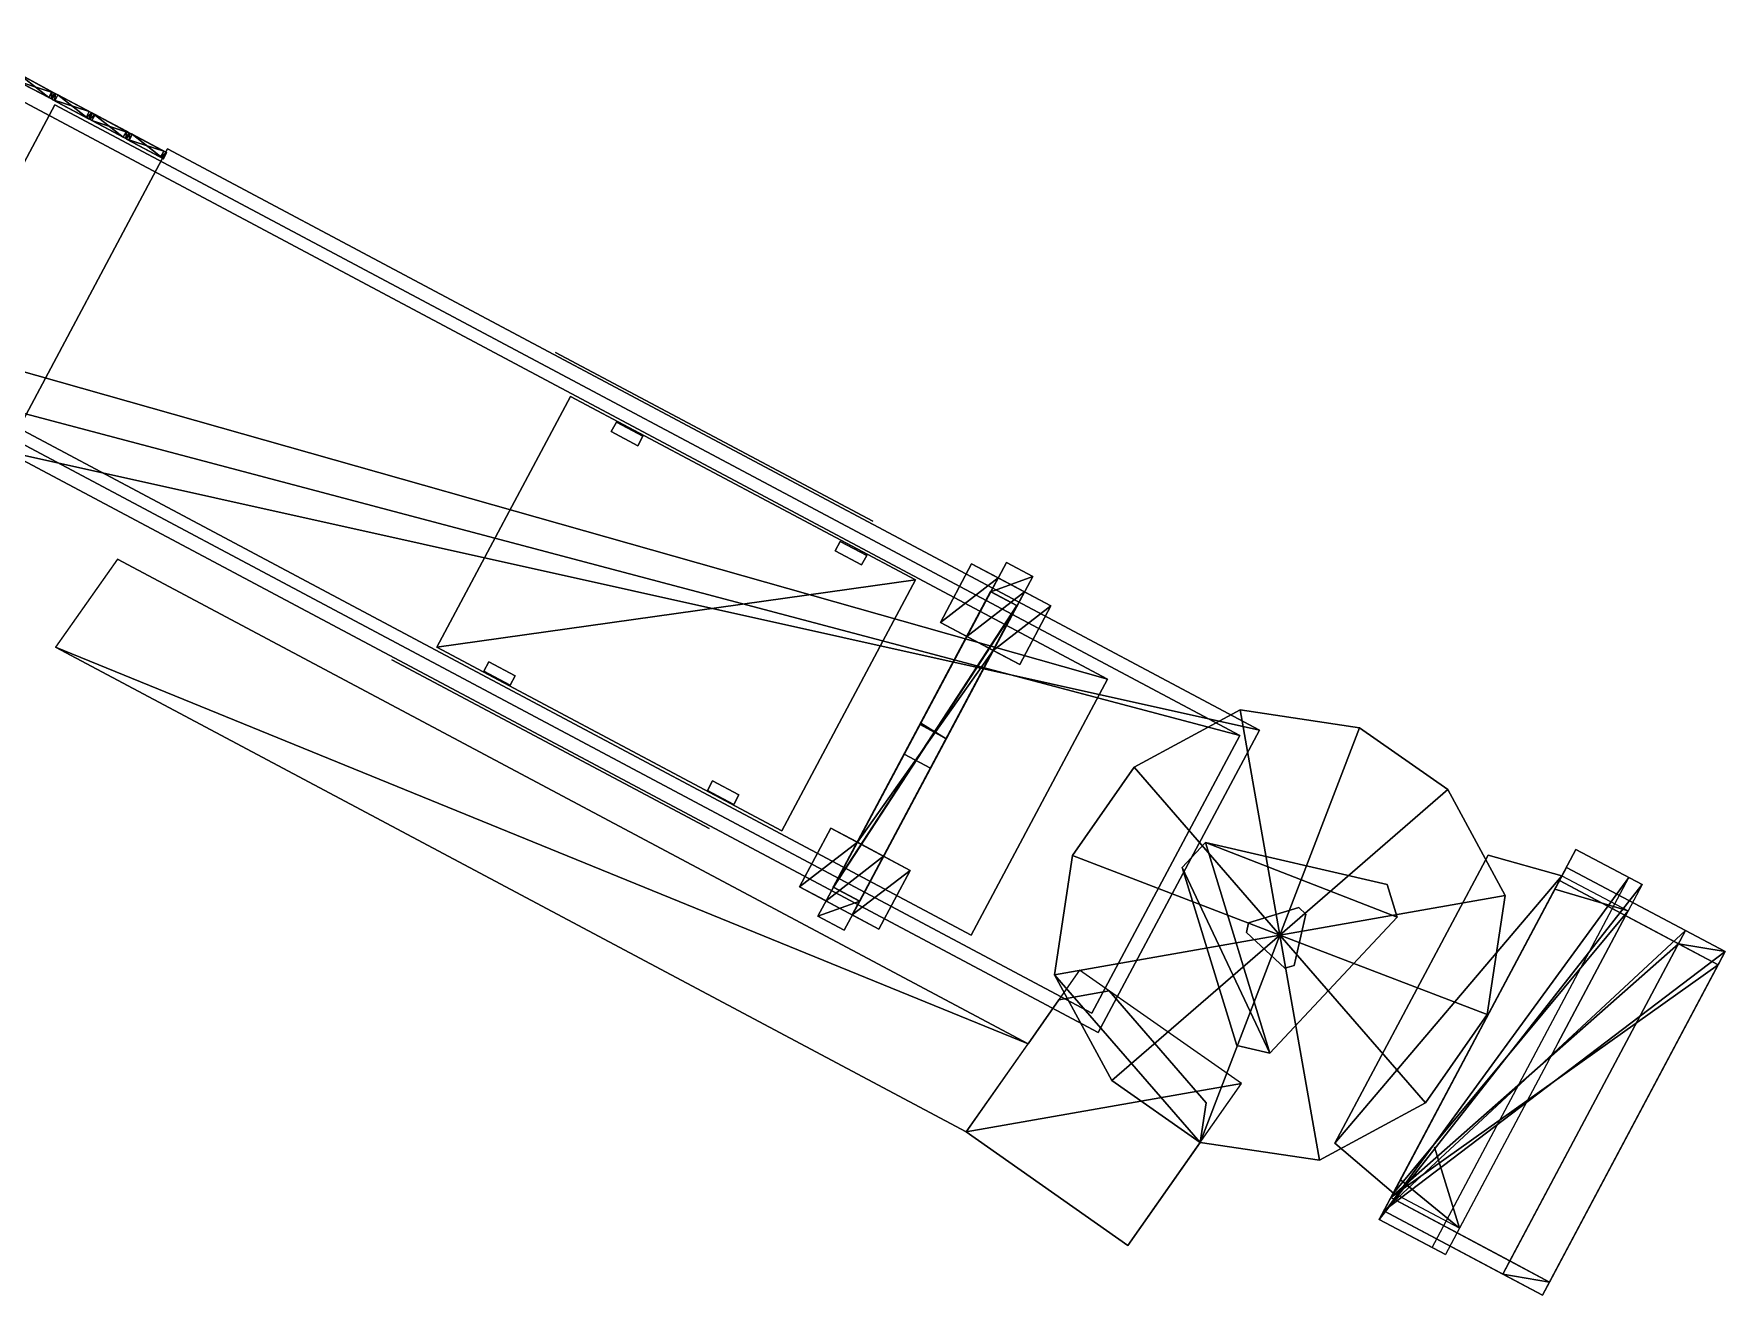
# Model space of a CAD drawing. Header units: millimetres. Extents: x -39 to 73, y -304 to 0.
# Drawn here: x 49.56 to 60.86, y -303.79 to -295.36 of the extents above; entities that cross this region are included whole.
import ezdxf

# ---------------------------------------------------------------- set-up
doc = ezdxf.new("R2010")
doc.units = ezdxf.units.MM
for name, color, linetype in [('MESH03', 7, 'Continuous'), ('MESH04', 7, 'Continuous'), ('MESH121', 7, 'Continuous'), ('MESH122', 7, 'Continuous'), ('MESH123', 7, 'Continuous'), ('MESH124', 7, 'Continuous'), ('MESH125', 7, 'Continuous'), ('MESH126', 7, 'Continuous'), ('MESH157', 7, 'Continuous'), ('MESH158', 7, 'Continuous'), ('MESH185', 7, 'Continuous'), ('MESH186', 7, 'Continuous'), ('MESH267', 7, 'Continuous'), ('MESH268', 7, 'Continuous'), ('MESH269', 7, 'Continuous'), ('MESH270', 7, 'Continuous'), ('MESH271', 7, 'Continuous'), ('MESH272', 7, 'Continuous'), ('MESH303', 7, 'Continuous'), ('MESH415', 7, 'Continuous'), ('MESH416', 7, 'Continuous'), ('MESH417', 7, 'Continuous'), ('MESH418', 7, 'Continuous'), ('MESH419', 7, 'Continuous'), ('MESH420', 7, 'Continuous'), ('MESH421', 7, 'Continuous'), ('MESH422', 7, 'Continuous'), ('MESH423', 7, 'Continuous'), ('MESH455', 7, 'Continuous'), ('MESH456', 7, 'Continuous'), ('MESH533', 7, 'Continuous'), ('MESH534', 7, 'Continuous'), ('MESH535', 7, 'Continuous'), ('MESH536', 7, 'Continuous'), ('MESH537', 7, 'Continuous'), ('MESH538', 7, 'Continuous'), ('TUNNEL2122', 7, 'Continuous'), ('TUNNEL3134', 7, 'Continuous')]:
    doc.layers.add(name, color=color, linetype=linetype)

msp = doc.modelspace()

# ---------------------------------------------------------------- meshes
at = {"layer": 'MESH03'}
mesh = msp.add_polyface(dxfattribs=at)
corners = [(55.165, -298.617, 5.146), (55.165, -298.617, 3.662), (53.046, -297.489, 3.662), (53.046, -297.489, 5.146)]
mesh.append_faces([[corners[k] for k in face] for face in [(0, 1, 2), (0, 2, 3)]])
at = {"layer": 'MESH04'}
mesh = msp.add_polyface(dxfattribs=at)
corners = [(51.952, -299.544, 5.146), (54.071, -300.672, 3.662), (54.071, -300.672, 5.146), (51.952, -299.544, 3.662)]
mesh.append_faces([[corners[k] for k in face] for face in [(0, 1, 2), (0, 3, 1)]])
at = {"layer": 'MESH121'}
mesh = msp.add_polyface(dxfattribs=at)
corners = [(59.721, -301.076, 5.429), (58.689, -303.019, 5.429), (58.689, -303.019, 3.229), (59.084, -303.342, 5.429), (58.689, -303.019, 3.229), (58.689, -303.019, 5.429), (59.084, -303.342, 3.229), (59.721, -301.076, 5.429), (58.689, -303.019, 3.229), (59.721, -301.076, 3.229), (59.721, -301.076, 5.429), (59.721, -301.076, 3.229), (60.21, -301.222, 5.429), (60.21, -301.222, 5.429), (59.721, -301.076, 3.229), (60.21, -301.222, 3.229)]
mesh.append_faces([[corners[k] for k in face] for face in [(0, 1, 2), (3, 4, 5), (3, 6, 4), (7, 8, 9), (10, 11, 12), (13, 14, 15)]])
at = {"layer": 'MESH122'}
mesh = msp.add_polyface(dxfattribs=at)
corners = [(58.918, -302.801, 4.129), (59.084, -303.342, 4.129), (59.084, -303.342, 3.229), (58.918, -302.801, 3.229)]
mesh.append_faces([[corners[k] for k in face] for face in [(0, 1, 2), (0, 2, 3)]])
at = {"layer": 'MESH123'}
mesh = msp.add_polyface(dxfattribs=at)
corners = [(60.21, -301.222, 4.129), (59.741, -302.105, 4.129), (59.741, -302.105, 3.229), (60.21, -301.222, 3.229)]
mesh.append_faces([[corners[k] for k in face] for face in [(0, 1, 2), (0, 2, 3)]])
at = {"layer": 'MESH124'}
mesh = msp.add_polyface(dxfattribs=at)
corners = [(60.21, -301.222, 5.429), (59.084, -303.342, 5.429), (58.642, -303.107, 5.429), (59.768, -300.988, 5.429)]
mesh.append_faces([[corners[k] for k in face] for face in [(0, 1, 2), (0, 2, 3)]])
at = {"layer": 'MESH125'}
mesh = msp.add_polyface(dxfattribs=at)
corners = [(59.862, -300.811, 3.129), (58.548, -303.284, 5.629), (59.862, -300.811, 5.629), (58.548, -303.284, 3.129), (60.304, -301.046, 3.129), (58.548, -303.284, 3.129), (59.862, -300.811, 3.129), (58.99, -303.518, 3.129), (58.548, -303.284, 5.629), (58.548, -303.284, 3.129), (58.99, -303.518, 3.129), (58.99, -303.518, 5.629), (60.304, -301.046, 5.629), (60.304, -301.046, 3.129), (59.862, -300.811, 3.129), (59.862, -300.811, 5.629), (60.215, -300.999, 5.629), (59.862, -300.811, 5.629), (58.548, -303.284, 5.629), (58.902, -303.471, 5.629)]
mesh.append_faces([[corners[k] for k in face] for face in [(0, 1, 2), (0, 3, 1), (4, 5, 6), (4, 7, 5), (8, 9, 10), (8, 10, 11), (12, 13, 14), (12, 14, 15), (16, 17, 18), (16, 18, 19)]])
at = {"layer": 'MESH126'}
mesh = msp.add_polyface(dxfattribs=at)
corners = [(59.768, -300.988, 5.529), (58.252, -302.775, 5.529), (58.642, -303.107, 5.529), (59.275, -300.85, 5.529), (59.768, -300.988, 5.529), (59.275, -300.85, 3.229), (59.275, -300.85, 5.529), (59.768, -300.988, 3.229), (59.768, -300.988, 3.229), (58.252, -302.775, 3.229), (59.275, -300.85, 3.229), (58.642, -303.107, 3.229), (58.252, -302.775, 5.529), (58.252, -302.775, 3.229), (58.642, -303.107, 3.229), (58.642, -303.107, 5.529)]
mesh.append_faces([[corners[k] for k in face] for face in [(0, 1, 2), (0, 3, 1), (4, 5, 6), (4, 7, 5), (8, 9, 10), (8, 11, 9), (12, 13, 14), (12, 14, 15)]])
at = {"layer": 'MESH157'}
mesh = msp.add_polyface(dxfattribs=at)
corners = [(58.058, -301.243, 5.942), (58.058, -301.243, 5.7), (58.011, -301.199, 5.7), (58.058, -301.243, 5.942), (57.979, -301.586, 5.942), (58.058, -301.243, 5.7), (57.979, -301.586, 5.7), (57.917, -301.605, 5.942), (57.979, -301.586, 5.7), (57.979, -301.586, 5.942), (57.917, -301.605, 5.7), (57.66, -301.365, 5.942), (57.917, -301.605, 5.7), (57.917, -301.605, 5.942), (57.66, -301.365, 5.7), (57.674, -301.302, 5.7), (57.66, -301.365, 5.7), (57.66, -301.365, 5.942), (57.674, -301.302, 5.942), (58.011, -301.199, 5.942), (57.674, -301.302, 5.7), (57.674, -301.302, 5.942), (58.011, -301.199, 5.7), (58.011, -301.199, 5.942)]
mesh.append_faces([[corners[k] for k in face] for face in [(0, 1, 2), (3, 4, 5), (5, 4, 6), (7, 8, 9), (7, 10, 8), (11, 12, 13), (11, 14, 12), (15, 16, 17), (15, 17, 18), (19, 20, 21), (19, 22, 20), (0, 2, 23)]])
at = {"layer": 'MESH158'}
mesh = msp.add_polyface(dxfattribs=at)
corners = [(58.667, -301.263, 5.93), (58.6, -301.045, 5.93), (57.388, -300.765, 5.93), (58.6, -301.045, 6.68), (58.667, -301.263, 5.93), (58.6, -301.045, 5.93), (58.667, -301.263, 6.68), (58.667, -301.263, 6.68), (58.6, -301.045, 6.68), (57.388, -300.765, 6.68), (58.6, -301.045, 6.68), (57.388, -300.765, 5.93), (57.388, -300.765, 6.68), (58.6, -301.045, 5.93), (57.388, -300.765, 5.93), (57.232, -300.931, 6.68), (57.388, -300.765, 6.68), (57.232, -300.931, 5.93), (57.817, -302.173, 5.93), (57.388, -300.765, 5.93), (57.232, -300.931, 5.93), (58.667, -301.263, 5.93), (57.388, -300.765, 5.93), (57.817, -302.173, 5.93), (58.667, -301.263, 5.93), (57.817, -302.173, 6.68), (57.817, -302.173, 5.93), (58.667, -301.263, 6.68), (58.667, -301.263, 6.68), (57.388, -300.765, 6.68), (57.817, -302.173, 6.68), (57.817, -302.173, 6.68), (57.388, -300.765, 6.68), (57.232, -300.931, 6.68), (57.232, -300.931, 6.68), (57.596, -302.122, 6.68), (57.232, -300.931, 5.93), (57.596, -302.122, 6.68), (57.232, -300.931, 6.68), (57.596, -302.122, 5.93), (57.232, -300.931, 5.93), (57.596, -302.122, 5.93), (57.596, -302.122, 6.68), (57.596, -302.122, 5.93), (57.817, -302.173, 5.93), (57.817, -302.173, 6.68)]
mesh.append_faces([[corners[k] for k in face] for face in [(0, 1, 2), (3, 4, 5), (3, 6, 4), (7, 8, 9), (10, 11, 12), (10, 13, 11), (14, 15, 16), (14, 17, 15), (18, 19, 20), (21, 22, 23), (24, 25, 26), (27, 25, 24), (28, 29, 30), (31, 32, 33), (30, 34, 35), (36, 37, 38), (36, 39, 37), (23, 40, 41), (42, 43, 44), (42, 44, 45)]])
at = {"layer": 'MESH185'}
mesh = msp.add_polyface(dxfattribs=at)
corners = [(60.547, -301.442, 3.229), (60.859, -301.494, 5.429), (60.812, -301.583, 5.429), (60.594, -301.353, 3.229), (60.859, -301.494, 5.429), (60.547, -301.442, 3.229), (59.752, -301.019, 5.529), (60.547, -301.442, 3.229), (60.812, -301.583, 5.429), (59.752, -301.019, 5.529), (59.752, -301.019, 3.329), (60.547, -301.442, 3.229), (60.547, -301.442, 3.229), (59.752, -301.019, 3.329), (58.625, -303.138, 3.329), (60.547, -301.442, 3.229), (58.625, -303.138, 3.329), (59.42, -303.561, 3.229), (59.685, -303.702, 5.429), (59.42, -303.561, 3.229), (58.625, -303.138, 3.329), (59.42, -303.561, 3.229), (59.685, -303.702, 5.429), (59.373, -303.649, 3.229), (59.638, -303.79, 5.429), (58.625, -303.138, 5.529), (59.685, -303.702, 5.429), (58.625, -303.138, 3.329), (60.812, -301.583, 5.429), (59.685, -303.702, 5.429), (58.625, -303.138, 5.529), (60.812, -301.583, 5.429), (58.625, -303.138, 5.529), (59.752, -301.019, 5.529)]
mesh.append_faces([[corners[k] for k in face] for face in [(0, 1, 2), (3, 4, 5), (6, 7, 8), (9, 10, 11), (12, 13, 14), (15, 16, 17), (18, 19, 20), (21, 22, 23), (23, 22, 24), (25, 26, 27), (28, 29, 30), (31, 32, 33)]])
at = {"layer": 'MESH186'}
mesh = msp.add_polyface(dxfattribs=at)
corners = [(60.859, -301.494, 5.529), (59.638, -303.79, 5.529), (59.638, -303.79, 5.429), (60.859, -301.494, 5.529), (58.578, -303.226, 5.629), (59.638, -303.79, 5.529), (60.859, -301.494, 5.529), (59.799, -300.931, 5.629), (58.578, -303.226, 5.629), (59.799, -300.931, 5.629), (60.859, -301.494, 5.529), (59.799, -300.931, 3.229), (60.859, -301.494, 5.529), (60.594, -301.353, 3.129), (59.799, -300.931, 3.229), (60.594, -301.353, 3.129), (58.578, -303.226, 3.229), (59.799, -300.931, 3.229), (60.594, -301.353, 3.129), (59.373, -303.649, 3.129), (58.578, -303.226, 3.229), (60.594, -301.353, 3.229), (59.373, -303.649, 3.129), (60.594, -301.353, 3.129), (59.373, -303.649, 3.229), (59.638, -303.79, 5.529), (58.578, -303.226, 3.229), (59.373, -303.649, 3.129), (58.578, -303.226, 5.629), (58.578, -303.226, 3.229), (59.638, -303.79, 5.529), (60.859, -301.494, 5.429)]
mesh.append_faces([[corners[k] for k in face] for face in [(0, 1, 2), (3, 4, 5), (6, 7, 8), (9, 10, 11), (12, 13, 14), (15, 16, 17), (18, 19, 20), (21, 22, 23), (21, 24, 22), (25, 26, 27), (28, 29, 30), (0, 2, 31)]])
at = {"layer": 'MESH267'}
mesh = msp.add_polyface(dxfattribs=at)
corners = [(58.415, -299.998, 3.129), (57.883, -301.383, 3.129), (57.619, -299.879, 3.129), (59.005, -300.411, 3.129), (59.388, -301.119, 3.129), (59.269, -301.915, 3.129), (59.388, -301.119, 5.697), (59.269, -301.915, 3.129), (59.388, -301.119, 3.129), (59.269, -301.915, 5.697), (59.388, -301.119, 5.697), (57.883, -301.383, 5.697), (59.269, -301.915, 5.697), (59.005, -300.411, 5.697), (59.005, -300.411, 5.697), (59.388, -301.119, 5.697), (59.388, -301.119, 3.129), (59.005, -300.411, 3.129), (59.005, -300.411, 5.697), (59.005, -300.411, 3.129), (58.415, -299.998, 3.129), (58.415, -299.998, 5.697), (58.415, -299.998, 5.697), (58.415, -299.998, 3.129), (57.619, -299.879, 3.129), (57.619, -299.879, 5.697), (57.619, -299.879, 5.697), (57.619, -299.879, 3.129), (56.911, -300.262, 3.129), (56.911, -300.262, 3.129), (56.498, -300.851, 3.129), (56.379, -301.648, 3.129), (56.762, -302.356, 3.129), (57.352, -302.769, 3.129), (58.148, -302.888, 3.129), (57.352, -302.769, 5.697), (57.352, -302.769, 3.129), (58.148, -302.888, 3.129), (58.148, -302.888, 5.697), (58.148, -302.888, 5.697), (58.148, -302.888, 3.129), (58.856, -302.505, 3.129), (58.856, -302.505, 3.129), (59.269, -301.915, 5.697), (58.856, -302.505, 3.129), (59.269, -301.915, 3.129), (59.269, -301.915, 5.697), (58.856, -302.505, 5.697), (58.856, -302.505, 3.129), (58.856, -302.505, 5.697), (58.148, -302.888, 5.697), (57.352, -302.769, 5.697), (56.762, -302.356, 5.697), (56.379, -301.648, 5.697), (56.498, -300.851, 5.697), (56.911, -300.262, 5.697), (57.619, -299.879, 5.697), (58.415, -299.998, 5.697), (56.911, -300.262, 5.697), (56.911, -300.262, 3.129), (56.498, -300.851, 5.697), (56.911, -300.262, 5.697), (56.498, -300.851, 3.129), (56.498, -300.851, 3.129), (56.379, -301.648, 5.697), (56.498, -300.851, 5.697), (56.379, -301.648, 3.129), (56.379, -301.648, 5.429), (56.762, -302.356, 5.697), (56.379, -301.648, 5.697), (56.762, -302.356, 5.429), (57.352, -302.769, 5.429), (56.762, -302.356, 5.429), (56.379, -301.648, 5.429), (56.762, -302.356, 5.697), (56.762, -302.356, 5.429), (57.352, -302.769, 5.429), (57.352, -302.769, 5.697), (57.883, -301.383, 5.429), (58.148, -302.888, 5.697), (58.856, -302.505, 3.129), (58.856, -302.505, 5.697)]
mesh.append_faces([[corners[k] for k in face] for face in [(0, 1, 2), (3, 1, 0), (4, 1, 3), (4, 5, 1), (6, 7, 8), (6, 9, 7), (10, 11, 12), (10, 13, 11), (14, 15, 16), (14, 16, 17), (18, 19, 20), (18, 20, 21), (22, 23, 24), (22, 24, 25), (26, 27, 28), (1, 29, 2), (1, 30, 29), (1, 31, 30), (1, 32, 31), (1, 33, 32), (34, 33, 1), (35, 36, 37), (35, 37, 38), (39, 40, 41), (42, 34, 1), (5, 42, 1), (43, 44, 45), (46, 47, 48), (12, 11, 49), (49, 11, 50), (50, 11, 51), (11, 52, 51), (11, 53, 52), (11, 54, 53), (11, 55, 54), (11, 56, 55), (57, 56, 11), (13, 57, 11), (26, 28, 58), (59, 60, 61), (59, 62, 60), (63, 64, 65), (63, 66, 64), (67, 68, 69), (67, 70, 68), (71, 72, 73), (74, 75, 76), (74, 76, 77), (78, 71, 73), (79, 80, 81)]])
at = {"layer": 'MESH268'}
mesh = msp.add_polyface(dxfattribs=at)
corners = [(56.408, -301.815, 4.129), (56.202, -302.109, 4.129), (56.202, -302.109, 3.129), (56.408, -301.815, 3.129), (56.202, -302.109, 4.129), (56.408, -301.815, 4.129), (56.202, -302.109, 3.129), (56.408, -301.815, 3.129), (56.202, -302.109, 4.129), (50.119, -298.871, 1.529), (56.202, -302.109, 3.129), (56.202, -302.109, 4.129), (50.119, -298.871, 0.529), (50.119, -298.871, 1.529), (56.202, -302.109, 3.129), (50.119, -298.871, 0.529)]
mesh.append_faces([[corners[k] for k in face] for face in [(0, 1, 2), (3, 4, 5), (3, 6, 4), (0, 2, 7), (8, 9, 10), (11, 12, 13), (11, 14, 12), (10, 9, 15)]])
at = {"layer": 'MESH269'}
mesh = msp.add_polyface(dxfattribs=at)
corners = [(57.352, -302.769, 4.129), (56.869, -303.457, 4.129), (56.869, -303.457, 3.129), (57.352, -302.769, 3.129), (56.869, -303.457, 4.129), (57.352, -302.769, 4.129), (56.869, -303.457, 3.129), (57.352, -302.769, 3.129), (55.789, -302.699, 4.129), (56.869, -303.457, 3.129), (56.869, -303.457, 4.129), (55.789, -302.699, 3.129), (55.789, -302.699, 4.129), (55.789, -302.699, 3.129), (49.706, -299.46, 0.529), (55.789, -302.699, 4.129), (49.706, -299.46, 1.529), (55.789, -302.699, 3.129), (49.706, -299.46, 1.529), (49.706, -299.46, 0.529), (56.869, -303.457, 4.129), (55.789, -302.699, 3.129), (55.789, -302.699, 4.129), (56.869, -303.457, 3.129)]
mesh.append_faces([[corners[k] for k in face] for face in [(0, 1, 2), (3, 4, 5), (3, 6, 4), (0, 2, 7), (8, 9, 10), (8, 11, 9), (12, 13, 14), (15, 16, 17), (12, 14, 18), (17, 16, 19), (20, 21, 22), (20, 23, 21)]])
at = {"layer": 'MESH270'}
mesh = msp.add_polyface(dxfattribs=at)
corners = [(56.202, -302.109, 3.229), (49.706, -299.46, 0.629), (55.789, -302.699, 3.229), (56.202, -302.109, 3.229), (50.119, -298.871, 0.629), (49.706, -299.46, 0.629)]
mesh.append_faces([[corners[k] for k in face] for face in [(0, 1, 2), (3, 4, 5)]])
at = {"layer": 'MESH271'}
mesh = msp.add_polyface(dxfattribs=at)
corners = [(56.408, -301.815, 5.429), (56.743, -301.756, 3.129), (56.743, -301.756, 5.429), (56.408, -301.815, 3.129), (56.743, -301.756, 3.129), (57.391, -302.504, 5.429), (56.743, -301.756, 5.429), (57.391, -302.504, 3.129), (57.391, -302.504, 3.129), (57.352, -302.769, 5.429), (57.391, -302.504, 5.429), (57.352, -302.769, 3.129)]
mesh.append_faces([[corners[k] for k in face] for face in [(0, 1, 2), (0, 3, 1), (4, 5, 6), (4, 7, 5), (8, 9, 10), (8, 11, 9)]])
at = {"layer": 'MESH272'}
mesh = msp.add_polyface(dxfattribs=at)
corners = [(57.627, -302.376, 3.229), (55.789, -302.699, 3.229), (56.869, -303.457, 3.229), (56.546, -301.618, 3.229)]
mesh.append_faces([[corners[k] for k in face] for face in [(0, 1, 2), (0, 3, 1)]])
at = {"layer": 'MESH303'}
mesh = msp.add_polyface(dxfattribs=at)
corners = [(48.975, -295.371, 3.231), (48.954, -295.411, 3.231), (48.935, -295.401, 3.231), (48.975, -295.371, 3.231), (49.202, -295.491, 5.724), (48.954, -295.411, 3.231), (49.202, -295.491, 5.724), (48.975, -295.371, 3.231), (48.956, -295.36, 3.231), (48.956, -295.36, 3.231), (48.956, -295.36, 3.231), (48.935, -295.401, 3.231), (49.164, -295.523, 5.753), (49.164, -295.523, 5.753), (48.935, -295.401, 3.231), (49.181, -295.531, 5.724), (49.181, -295.531, 5.724), (48.935, -295.401, 3.231), (48.954, -295.411, 3.231), (49.181, -295.531, 5.724), (49.207, -295.494, 5.724), (49.181, -295.531, 5.724), (49.202, -295.491, 5.724), (49.186, -295.534, 5.724), (49.207, -295.494, 5.724), (49.434, -295.615, 3.231), (49.186, -295.534, 5.724), (49.207, -295.494, 5.724), (49.451, -295.624, 3.259), (49.434, -295.615, 3.231), (49.224, -295.503, 5.753), (49.451, -295.624, 3.259), (49.207, -295.494, 5.724), (49.224, -295.503, 5.753), (49.429, -295.664, 3.259), (49.451, -295.624, 3.259), (49.203, -295.543, 5.753), (49.207, -295.494, 5.805), (49.203, -295.543, 5.753), (49.224, -295.503, 5.753), (49.186, -295.534, 5.805), (49.207, -295.494, 5.805), (49.181, -295.531, 5.805), (49.186, -295.534, 5.805), (49.202, -295.491, 5.805), (49.207, -295.494, 5.805), (49.202, -295.491, 5.724), (49.202, -295.491, 5.805), (49.207, -295.494, 5.805), (49.207, -295.494, 5.724), (49.202, -295.491, 5.724), (49.207, -295.494, 5.805), (49.224, -295.503, 5.753), (49.207, -295.494, 5.724), (49.202, -295.491, 5.805), (49.202, -295.491, 5.724), (49.185, -295.482, 5.753), (49.185, -295.482, 5.753), (49.202, -295.491, 5.724), (48.956, -295.36, 3.231), (49.185, -295.482, 5.753), (49.185, -295.482, 5.753), (49.164, -295.523, 5.753), (49.181, -295.531, 5.805), (49.181, -295.531, 5.805), (49.164, -295.523, 5.753), (49.181, -295.531, 5.724), (49.181, -295.531, 5.805), (49.181, -295.531, 5.724), (49.186, -295.534, 5.805), (49.186, -295.534, 5.805), (49.181, -295.531, 5.724), (49.186, -295.534, 5.724), (49.186, -295.534, 5.805), (49.186, -295.534, 5.724), (49.203, -295.543, 5.753), (49.203, -295.543, 5.753), (49.186, -295.534, 5.724), (49.429, -295.664, 3.259), (49.186, -295.534, 5.724), (49.412, -295.655, 3.231), (49.429, -295.664, 3.259), (49.412, -295.655, 3.231), (49.434, -295.615, 3.231), (49.451, -295.624, 3.259), (49.412, -295.655, 3.231), (49.451, -295.624, 3.259), (49.45, -295.624, 3.179), (49.434, -295.615, 3.231), (49.451, -295.624, 3.259), (49.456, -295.627, 3.179), (49.45, -295.624, 3.179), (49.456, -295.626, 3.259), (49.456, -295.627, 3.179), (49.451, -295.624, 3.259), (49.456, -295.626, 3.259), (49.473, -295.635, 3.231), (49.456, -295.627, 3.179), (49.699, -295.756, 5.724), (49.473, -295.635, 3.231), (49.456, -295.626, 3.259), (49.473, -295.635, 3.231), (49.699, -295.756, 5.724), (49.451, -295.676, 3.231), (49.678, -295.796, 5.724), (49.704, -295.759, 5.724), (49.678, -295.796, 5.724), (49.699, -295.756, 5.724), (49.683, -295.799, 5.724), (49.704, -295.759, 5.724), (49.931, -295.879, 3.231), (49.683, -295.799, 5.724), (49.704, -295.759, 5.724), (49.948, -295.888, 3.259), (49.931, -295.879, 3.231), (49.721, -295.768, 5.753), (49.948, -295.888, 3.259), (49.704, -295.759, 5.724), (49.721, -295.768, 5.753), (49.926, -295.929, 3.259), (49.948, -295.888, 3.259), (49.7, -295.808, 5.753), (49.704, -295.759, 5.805), (49.7, -295.808, 5.753), (49.721, -295.768, 5.753), (49.683, -295.799, 5.805), (49.704, -295.759, 5.805), (49.678, -295.796, 5.805), (49.683, -295.799, 5.805), (49.699, -295.756, 5.805), (49.704, -295.759, 5.805), (49.699, -295.756, 5.724), (49.699, -295.756, 5.805), (49.704, -295.759, 5.805), (49.704, -295.759, 5.724), (49.699, -295.756, 5.724), (49.704, -295.759, 5.805), (49.721, -295.768, 5.753), (49.704, -295.759, 5.724), (49.699, -295.756, 5.805), (49.699, -295.756, 5.724), (49.682, -295.747, 5.753), (49.682, -295.747, 5.753), (49.699, -295.756, 5.724), (49.456, -295.626, 3.259), (49.456, -295.626, 3.259), (49.661, -295.787, 5.753), (49.682, -295.747, 5.753), (49.434, -295.667, 3.259), (49.456, -295.626, 3.259), (49.429, -295.664, 3.259), (49.434, -295.667, 3.259), (49.451, -295.624, 3.259), (49.429, -295.664, 3.259), (49.429, -295.664, 3.259), (49.412, -295.655, 3.231), (49.429, -295.664, 3.179), (49.45, -295.624, 3.179), (49.429, -295.664, 3.179), (49.412, -295.655, 3.231), (49.456, -295.627, 3.179), (49.429, -295.664, 3.179), (49.45, -295.624, 3.179), (49.435, -295.667, 3.179), (49.456, -295.627, 3.179), (49.473, -295.635, 3.231), (49.435, -295.667, 3.179), (49.473, -295.635, 3.231), (49.451, -295.676, 3.231), (49.435, -295.667, 3.179), (49.473, -295.635, 3.231), (49.451, -295.676, 3.231), (49.434, -295.667, 3.259), (49.434, -295.667, 3.259), (49.435, -295.667, 3.179), (49.451, -295.676, 3.231), (49.429, -295.664, 3.259), (49.435, -295.667, 3.179), (49.434, -295.667, 3.259), (49.429, -295.664, 3.259), (49.429, -295.664, 3.179), (49.435, -295.667, 3.179), (49.678, -295.796, 5.724), (49.434, -295.667, 3.259), (49.451, -295.676, 3.231), (49.661, -295.787, 5.753), (49.434, -295.667, 3.259), (49.678, -295.796, 5.724), (49.678, -295.796, 5.805), (49.661, -295.787, 5.753), (49.678, -295.796, 5.724), (49.682, -295.747, 5.753), (49.661, -295.787, 5.753), (49.678, -295.796, 5.805), (49.699, -295.756, 5.805), (49.678, -295.796, 5.805), (49.678, -295.796, 5.724), (49.683, -295.799, 5.805), (49.683, -295.799, 5.805), (49.678, -295.796, 5.724), (49.683, -295.799, 5.724), (49.683, -295.799, 5.805), (49.683, -295.799, 5.724), (49.7, -295.808, 5.753), (49.7, -295.808, 5.753), (49.683, -295.799, 5.724), (49.926, -295.929, 3.259), (49.683, -295.799, 5.724), (49.91, -295.92, 3.231), (49.926, -295.929, 3.259), (49.91, -295.92, 3.231), (49.931, -295.879, 3.231), (49.948, -295.888, 3.179), (49.91, -295.92, 3.231), (49.948, -295.888, 3.259), (49.948, -295.888, 3.179), (49.931, -295.879, 3.231), (49.948, -295.888, 3.259), (49.953, -295.891, 3.179), (49.948, -295.888, 3.179), (49.953, -295.891, 3.259), (49.953, -295.891, 3.179), (49.948, -295.888, 3.259), (49.953, -295.891, 3.259), (49.97, -295.9, 3.231), (49.953, -295.891, 3.179), (49.953, -295.891, 3.259), (49.97, -295.9, 3.231), (49.932, -295.931, 3.259), (50.196, -296.021, 5.724), (49.97, -295.9, 3.231), (49.953, -295.891, 3.259), (49.97, -295.9, 3.231), (50.196, -296.021, 5.724), (49.948, -295.94, 3.231), (50.175, -296.061, 5.724), (50.201, -296.024, 5.724), (50.175, -296.061, 5.724), (50.196, -296.021, 5.724), (50.18, -296.064, 5.724), (50.201, -296.024, 5.724), (50.428, -296.144, 3.231), (50.18, -296.064, 5.724), (50.218, -296.032, 5.753), (50.428, -296.144, 3.231), (50.201, -296.024, 5.724), (50.218, -296.032, 5.753), (50.447, -296.154, 3.231), (50.428, -296.144, 3.231), (50.218, -296.032, 5.753), (50.426, -296.195, 3.231), (50.447, -296.154, 3.231), (50.197, -296.073, 5.753), (50.202, -296.024, 5.805), (50.197, -296.073, 5.753), (50.218, -296.032, 5.753), (50.18, -296.064, 5.805), (50.202, -296.024, 5.805), (50.175, -296.061, 5.805), (50.18, -296.064, 5.805), (50.196, -296.021, 5.805), (50.202, -296.024, 5.805), (50.196, -296.021, 5.724), (50.196, -296.021, 5.805), (50.202, -296.024, 5.805), (50.201, -296.024, 5.724), (50.196, -296.021, 5.724), (50.202, -296.024, 5.805), (50.218, -296.032, 5.753), (50.201, -296.024, 5.724), (50.196, -296.021, 5.805), (50.196, -296.021, 5.724), (50.179, -296.012, 5.753), (50.179, -296.012, 5.753), (50.196, -296.021, 5.724), (49.953, -295.891, 3.259), (49.953, -295.891, 3.259), (50.158, -296.052, 5.753), (50.179, -296.012, 5.753), (49.932, -295.931, 3.259), (49.953, -295.891, 3.259), (49.926, -295.929, 3.259), (49.932, -295.931, 3.259), (49.948, -295.888, 3.259), (49.948, -295.888, 3.259), (49.926, -295.929, 3.259), (49.91, -295.92, 3.231), (49.926, -295.929, 3.259), (49.91, -295.92, 3.231), (49.926, -295.928, 3.179), (49.926, -295.928, 3.179), (49.953, -295.891, 3.179), (49.926, -295.928, 3.179), (49.948, -295.888, 3.179), (49.932, -295.931, 3.179), (49.953, -295.891, 3.179), (49.97, -295.9, 3.231), (49.932, -295.931, 3.179), (49.948, -295.94, 3.231), (49.948, -295.94, 3.231), (49.932, -295.931, 3.259), (49.932, -295.931, 3.179), (49.948, -295.94, 3.231), (49.926, -295.929, 3.259), (49.932, -295.931, 3.179), (49.932, -295.931, 3.259), (49.926, -295.929, 3.259), (49.926, -295.928, 3.179), (49.932, -295.931, 3.179), (50.175, -296.061, 5.724), (49.932, -295.931, 3.259), (49.948, -295.94, 3.231), (50.158, -296.052, 5.753), (49.932, -295.931, 3.259), (50.175, -296.061, 5.724), (50.175, -296.061, 5.805), (50.158, -296.052, 5.753), (50.175, -296.061, 5.724), (50.179, -296.012, 5.753), (50.158, -296.052, 5.753), (50.175, -296.061, 5.805), (50.196, -296.021, 5.805), (50.175, -296.061, 5.805), (50.175, -296.061, 5.724), (50.18, -296.064, 5.805), (50.18, -296.064, 5.805), (50.175, -296.061, 5.724), (50.18, -296.064, 5.724), (50.18, -296.064, 5.805), (50.18, -296.064, 5.724), (50.197, -296.073, 5.753), (50.197, -296.073, 5.753), (50.18, -296.064, 5.724), (50.407, -296.184, 3.231), (50.407, -296.184, 3.231), (50.447, -296.154, 3.231), (50.407, -296.184, 3.231), (50.428, -296.144, 3.231), (50.426, -296.195, 3.231), (50.197, -296.073, 5.753), (50.407, -296.184, 3.231), (50.426, -296.195, 3.231), (49.931, -295.879, 3.231), (49.456, -295.626, 3.259), (49.434, -295.615, 3.231), (49.202, -295.491, 5.805)]
mesh.append_faces([[corners[k] for k in face] for face in [(0, 1, 2), (3, 4, 5), (6, 7, 8), (0, 2, 9), (10, 11, 12), (13, 14, 15), (16, 17, 18), (5, 4, 19), (20, 21, 22), (20, 23, 21), (24, 25, 26), (27, 28, 29), (30, 31, 32), (33, 34, 35), (33, 36, 34), (37, 38, 39), (37, 40, 38), (41, 42, 43), (41, 44, 42), (45, 46, 47), (48, 49, 50), (51, 52, 53), (54, 55, 56), (57, 58, 59), (10, 12, 60), (61, 62, 63), (64, 65, 66), (67, 68, 69), (70, 71, 72), (73, 74, 75), (76, 77, 78), (79, 80, 81), (26, 25, 82), (83, 84, 85), (86, 87, 88), (89, 90, 91), (92, 93, 94), (95, 96, 97), (98, 99, 100), (101, 102, 103), (103, 102, 104), (105, 106, 107), (105, 108, 106), (109, 110, 111), (112, 113, 114), (115, 116, 117), (118, 119, 120), (118, 121, 119), (122, 123, 124), (122, 125, 123), (126, 127, 128), (126, 129, 127), (130, 131, 132), (133, 134, 135), (136, 137, 138), (139, 140, 141), (142, 143, 144), (145, 146, 147), (145, 148, 146), (149, 150, 151), (149, 152, 150), (84, 153, 85), (154, 155, 156), (157, 158, 159), (160, 161, 162), (160, 163, 161), (164, 165, 166), (167, 168, 169), (170, 171, 172), (173, 174, 175), (176, 177, 178), (179, 180, 181), (182, 183, 184), (185, 186, 187), (188, 189, 190), (191, 192, 193), (191, 193, 194), (195, 196, 197), (198, 199, 200), (201, 202, 203), (204, 205, 206), (207, 208, 209), (111, 110, 210), (211, 212, 213), (214, 215, 216), (217, 218, 219), (220, 221, 222), (223, 224, 225), (226, 227, 228), (229, 230, 231), (232, 233, 234), (234, 233, 235), (236, 237, 238), (236, 239, 237), (240, 241, 242), (243, 244, 245), (246, 247, 248), (249, 250, 251), (249, 252, 250), (253, 254, 255), (253, 256, 254), (257, 258, 259), (257, 260, 258), (261, 262, 263), (264, 265, 266), (267, 268, 269), (270, 271, 272), (273, 274, 275), (276, 277, 278), (276, 279, 277), (280, 281, 282), (280, 283, 281), (284, 285, 286), (287, 288, 289), (212, 290, 213), (291, 292, 293), (291, 294, 292), (295, 296, 297), (296, 298, 297), (227, 299, 228), (300, 301, 302), (303, 304, 305), (306, 307, 308), (309, 310, 311), (312, 313, 314), (315, 316, 317), (318, 319, 320), (318, 320, 321), (322, 323, 324), (325, 326, 327), (328, 329, 330), (331, 332, 333), (242, 241, 334), (335, 336, 337), (335, 338, 336), (339, 340, 341), (342, 284, 286), (343, 170, 172), (344, 157, 159), (61, 63, 345)]])
at = {"layer": 'MESH415'}
mesh = msp.add_polyface(dxfattribs=at)
corners = [(55.078, -301.156, 8.578), (54.798, -301.257, 8.578), (54.974, -301.351, 8.578), (54.902, -301.062, 8.578), (55.078, -301.156, 8.578), (54.902, -301.062, 8.252), (54.902, -301.062, 8.578), (55.078, -301.156, 8.252), (55.078, -301.156, 8.578), (54.974, -301.351, 8.252), (55.078, -301.156, 8.252), (54.974, -301.351, 8.578), (54.798, -301.257, 8.578), (54.974, -301.351, 8.252), (54.974, -301.351, 8.578), (54.798, -301.257, 8.252), (54.902, -301.062, 8.252), (54.798, -301.257, 8.252), (54.798, -301.257, 8.578), (54.902, -301.062, 0.179), (54.798, -301.257, 0.179), (55.078, -301.156, 0.179), (54.798, -301.257, 0.179), (54.902, -301.062, 0.179), (54.974, -301.351, 0.179), (54.974, -301.351, 0.179), (55.078, -301.156, 0.179), (54.974, -301.351, 0.179), (54.798, -301.257, 0.179), (56.129, -299.183, 0.179), (56.129, -299.183, 0.579), (55.078, -301.156, 0.179), (56.129, -299.183, 0.179), (55.078, -301.156, 0.579), (56.129, -299.183, 0.579), (54.902, -301.062, 0.579), (55.078, -301.156, 0.579), (55.953, -299.089, 0.579), (55.953, -299.089, 8.252), (55.953, -299.089, 0.579), (56.129, -299.183, 0.579), (56.129, -299.183, 8.252), (55.953, -299.089, 8.578), (56.057, -298.894, 8.252), (55.953, -299.089, 8.252), (55.953, -299.089, 8.578), (56.057, -298.894, 0.179), (55.953, -299.089, 0.179), (56.233, -298.987, 0.179), (55.953, -299.089, 0.179), (56.057, -298.894, 0.179), (56.233, -298.987, 8.252), (56.129, -299.183, 0.179), (56.233, -298.987, 0.179), (56.129, -299.183, 8.252), (56.233, -298.987, 8.578), (56.129, -299.183, 8.578), (56.233, -298.987, 8.578), (55.953, -299.089, 8.578), (56.129, -299.183, 8.578), (56.057, -298.894, 8.578), (56.233, -298.987, 8.578), (56.057, -298.894, 8.252), (56.057, -298.894, 8.578), (56.233, -298.987, 8.252), (56.057, -298.894, 0.179), (56.233, -298.987, 0.179), (56.057, -298.894, 8.578), (56.129, -299.183, 8.578), (55.953, -299.089, 0.179), (54.902, -301.062, 0.179), (54.902, -301.062, 0.579), (55.953, -299.089, 0.579), (55.078, -301.156, 0.579), (54.902, -301.062, 0.579), (54.902, -301.062, 8.578)]
mesh.append_faces([[corners[k] for k in face] for face in [(0, 1, 2), (0, 3, 1), (4, 5, 6), (4, 7, 5), (8, 9, 10), (8, 11, 9), (12, 13, 14), (12, 15, 13), (16, 17, 18), (19, 17, 16), (19, 20, 17), (21, 22, 23), (21, 24, 22), (10, 25, 26), (10, 9, 25), (15, 27, 13), (15, 28, 27), (29, 21, 23), (30, 31, 32), (30, 33, 31), (34, 35, 36), (34, 37, 35), (38, 39, 40), (38, 40, 41), (42, 38, 41), (43, 44, 45), (46, 44, 43), (46, 47, 44), (48, 49, 50), (48, 29, 49), (51, 52, 53), (51, 54, 52), (55, 54, 51), (55, 56, 54), (57, 58, 59), (57, 60, 58), (61, 62, 63), (61, 64, 62), (64, 65, 62), (64, 66, 65), (43, 45, 67), (42, 41, 68), (29, 23, 49), (69, 70, 71), (69, 71, 72), (7, 73, 74), (7, 74, 5), (16, 18, 75)]])
at = {"layer": 'MESH416'}
mesh = msp.add_polyface(dxfattribs=at)
corners = [(55.062, -300.763, -0.621), (54.853, -301.155, -0.621), (54.675, -301.061, -0.421), (54.884, -300.669, -0.421), (54.884, -300.669, -0.421), (54.675, -301.061, -0.421), (54.675, -301.061, -0.221), (54.884, -300.669, -0.221), (55.062, -300.763, -0.021), (54.884, -300.669, -0.221), (54.675, -301.061, -0.221), (54.853, -301.155, -0.021), (55.237, -300.856, -0.021), (55.062, -300.763, -0.021), (54.853, -301.155, -0.021), (55.028, -301.249, -0.021), (55.414, -300.951, -0.221), (55.237, -300.856, -0.021), (55.028, -301.249, -0.021), (55.414, -300.951, -0.221), (55.028, -301.249, -0.021), (55.205, -301.343, -0.221), (55.414, -300.951, -0.221), (55.205, -301.343, -0.221), (55.205, -301.343, -0.421), (55.414, -300.951, -0.421), (55.414, -300.951, -0.421), (55.205, -301.343, -0.421), (55.028, -301.249, -0.621), (55.414, -300.951, -0.421), (55.028, -301.249, -0.621), (55.237, -300.856, -0.621)]
mesh.append_faces([[corners[k] for k in face] for face in [(0, 1, 2), (0, 2, 3), (4, 5, 6), (4, 6, 7), (8, 9, 10), (8, 10, 11), (12, 13, 14), (12, 14, 15), (16, 17, 18), (19, 20, 21), (22, 23, 24), (22, 24, 25), (26, 27, 28), (29, 30, 31)]])
at = {"layer": 'MESH417'}
mesh = msp.add_polyface(dxfattribs=at)
corners = [(56.002, -298.996, -0.621), (55.793, -299.389, -0.621), (55.616, -299.294, -0.421), (56.002, -298.996, -0.621), (55.616, -299.294, -0.421), (55.825, -298.902, -0.421), (55.825, -298.902, -0.421), (55.616, -299.294, -0.421), (55.616, -299.294, -0.221), (55.825, -298.902, -0.221), (56.002, -298.996, -0.021), (55.825, -298.902, -0.221), (55.616, -299.294, -0.221), (56.002, -298.996, -0.021), (55.616, -299.294, -0.221), (55.793, -299.389, -0.021), (56.178, -299.09, -0.021), (56.002, -298.996, -0.021), (55.793, -299.389, -0.021), (55.969, -299.482, -0.021), (56.355, -299.184, -0.221), (56.178, -299.09, -0.021), (55.969, -299.482, -0.021), (56.146, -299.576, -0.221), (56.355, -299.184, -0.221), (56.146, -299.576, -0.221), (56.146, -299.576, -0.421), (56.355, -299.184, -0.421), (56.355, -299.184, -0.421), (56.146, -299.576, -0.421), (55.969, -299.482, -0.621), (56.178, -299.09, -0.621)]
mesh.append_faces([[corners[k] for k in face] for face in [(0, 1, 2), (3, 4, 5), (6, 7, 8), (6, 8, 9), (10, 11, 12), (13, 14, 15), (16, 17, 18), (16, 18, 19), (20, 21, 22), (20, 22, 23), (24, 25, 26), (24, 26, 27), (28, 29, 30), (28, 30, 31)]])
at = {"layer": 'MESH418'}
mesh = msp.add_polyface(dxfattribs=at)
corners = [(55.655, -300.072, 0.179), (55.655, -300.072, -0.221), (55.485, -299.968, 0.179), (55.655, -300.072, 0.179), (55.551, -300.268, -0.221), (55.655, -300.072, -0.221), (55.551, -300.268, 0.179), (55.375, -300.174, 0.179), (55.551, -300.268, -0.221), (55.551, -300.268, 0.179), (55.375, -300.174, -0.221), (55.48, -299.977, -0.221), (55.375, -300.174, -0.221), (55.375, -300.174, 0.179), (55.485, -299.968, 0.179), (55.48, -299.977, -0.221), (55.375, -300.174, 0.179), (55.485, -299.968, 0.179), (55.655, -300.072, -0.221), (55.48, -299.977, -0.221)]
mesh.append_faces([[corners[k] for k in face] for face in [(0, 1, 2), (3, 4, 5), (3, 6, 4), (7, 8, 9), (7, 10, 8), (11, 12, 13), (14, 15, 16), (17, 18, 19)]])
at = {"layer": 'MESH419'}
mesh = msp.add_polyface(dxfattribs=at)
corners = [(55.969, -299.482, -0.421), (55.237, -300.856, -0.421), (55.062, -300.763, -0.421), (55.969, -299.482, -0.221), (55.237, -300.856, -0.421), (55.969, -299.482, -0.421), (55.237, -300.856, -0.221), (55.969, -299.482, -0.221), (55.062, -300.763, -0.221), (55.237, -300.856, -0.221), (55.793, -299.389, -0.221), (55.793, -299.389, -0.421), (55.062, -300.763, -0.221), (55.793, -299.389, -0.221), (55.062, -300.763, -0.421), (55.793, -299.389, -0.421)]
mesh.append_faces([[corners[k] for k in face] for face in [(0, 1, 2), (3, 4, 5), (3, 6, 4), (7, 8, 9), (7, 10, 8), (11, 12, 13), (11, 14, 12), (0, 2, 15)]])
at = {"layer": 'MESH420'}
mesh = msp.add_polyface(dxfattribs=at)
corners = [(54.675, -301.061, -0.021), (55.205, -301.343, -0.621), (55.205, -301.343, -0.021), (54.675, -301.061, -0.621)]
mesh.append_faces([[corners[k] for k in face] for face in [(0, 1, 2), (0, 3, 1)]])
at = {"layer": 'MESH421'}
mesh = msp.add_polyface(dxfattribs=at)
corners = [(55.616, -299.294, -0.021), (56.146, -299.576, -0.621), (56.146, -299.576, -0.021), (55.616, -299.294, -0.621)]
mesh.append_faces([[corners[k] for k in face] for face in [(0, 1, 2), (0, 3, 1)]])
at = {"layer": 'MESH422'}
mesh = msp.add_polyface(dxfattribs=at)
corners = [(55.414, -300.951, -0.021), (55.414, -300.951, -0.621), (54.884, -300.669, -0.621), (54.884, -300.669, -0.021)]
mesh.append_faces([[corners[k] for k in face] for face in [(0, 1, 2), (0, 2, 3)]])
at = {"layer": 'MESH423'}
mesh = msp.add_polyface(dxfattribs=at)
corners = [(56.355, -299.184, -0.021), (56.355, -299.184, -0.621), (55.825, -298.902, -0.621), (55.825, -298.902, -0.021)]
mesh.append_faces([[corners[k] for k in face] for face in [(0, 1, 2), (0, 2, 3)]])
at = {"layer": 'MESH455'}
mesh = msp.add_polyface(dxfattribs=at)
corners = [(56.128, -299.181, 5.65), (55.076, -301.156, 5.65), (54.901, -301.063, 5.65), (56.128, -299.181, 6.05), (55.076, -301.156, 5.65), (56.128, -299.181, 5.65), (55.076, -301.156, 6.05), (56.128, -299.181, 6.05), (54.901, -301.063, 6.05), (55.076, -301.156, 6.05), (55.952, -299.087, 6.05), (55.952, -299.087, 5.65), (54.901, -301.063, 6.05), (55.952, -299.087, 6.05), (54.901, -301.063, 5.65), (55.952, -299.087, 5.65)]
mesh.append_faces([[corners[k] for k in face] for face in [(0, 1, 2), (3, 4, 5), (3, 6, 4), (7, 8, 9), (7, 10, 8), (11, 12, 13), (11, 14, 12), (0, 2, 15)]])
at = {"layer": 'MESH456'}
mesh = msp.add_polyface(dxfattribs=at)
corners = [(56.128, -299.181, 3.199), (54.901, -301.063, 3.199), (55.076, -301.156, 3.199), (55.952, -299.087, 3.199), (55.952, -299.087, 2.799), (54.901, -301.063, 3.199), (55.952, -299.087, 3.199), (54.901, -301.063, 2.799), (56.128, -299.181, 2.799), (54.901, -301.063, 2.799), (55.952, -299.087, 2.799), (55.076, -301.156, 2.799), (56.128, -299.181, 3.199), (55.076, -301.156, 2.799), (56.128, -299.181, 2.799), (55.076, -301.156, 3.199)]
mesh.append_faces([[corners[k] for k in face] for face in [(0, 1, 2), (0, 3, 1), (4, 5, 6), (4, 7, 5), (8, 9, 10), (8, 11, 9), (12, 13, 14), (12, 15, 13)]])
at = {"layer": 'MESH533'}
mesh = msp.add_polyface(dxfattribs=at)
corners = [(57.747, -300.013, 3.193), (56.67, -302.035, 3.193), (49.377, -298.152, 3.193), (49.377, -298.152, 5.649), (49.377, -298.152, 3.193), (56.67, -302.035, 3.193), (50.454, -296.129, 3.193), (49.377, -298.152, 3.193), (49.377, -298.152, 5.649), (50.454, -296.129, 3.193), (57.747, -300.013, 5.649), (57.747, -300.013, 3.193), (50.454, -296.129, 3.193), (50.454, -296.129, 5.649), (50.454, -296.129, 5.649), (57.747, -300.013, 5.649), (50.454, -296.129, 5.649), (49.377, -298.152, 5.649), (56.67, -302.035, 5.649), (56.67, -302.035, 5.649)]
mesh.append_faces([[corners[k] for k in face] for face in [(0, 1, 2), (3, 4, 5), (6, 7, 8), (0, 2, 9), (10, 11, 12), (10, 12, 13), (6, 8, 14), (15, 16, 17), (15, 17, 18), (3, 5, 19)]])
at = {"layer": 'MESH534'}
mesh = msp.add_polyface(dxfattribs=at)
corners = [(53.628, -298.05, 3.21), (53.628, -298.05, 3.016), (53.452, -297.956, 3.016), (53.628, -298.05, 3.21), (53.595, -298.113, 3.016), (53.628, -298.05, 3.016), (53.628, -298.05, 3.21), (53.595, -298.113, 3.21), (53.595, -298.113, 3.016), (53.418, -298.019, 3.21), (53.595, -298.113, 3.016), (53.595, -298.113, 3.21), (53.418, -298.019, 3.21), (53.418, -298.019, 3.016), (53.595, -298.113, 3.016), (53.452, -297.956, 3.016), (53.418, -298.019, 3.016), (53.418, -298.019, 3.21), (53.452, -297.956, 3.21), (53.452, -297.956, 3.21)]
mesh.append_faces([[corners[k] for k in face] for face in [(0, 1, 2), (3, 4, 5), (6, 7, 8), (9, 10, 11), (12, 13, 14), (15, 16, 17), (15, 17, 18), (0, 2, 19)]])
at = {"layer": 'MESH535'}
mesh = msp.add_polyface(dxfattribs=at)
corners = [(54.947, -298.752, 3.016), (54.913, -298.816, 3.21), (54.947, -298.752, 3.21), (54.913, -298.816, 3.016), (54.913, -298.816, 3.21), (54.913, -298.816, 3.016), (55.09, -298.909, 3.016), (55.09, -298.909, 3.21), (55.124, -298.846, 3.21), (55.09, -298.909, 3.21), (55.09, -298.909, 3.016), (55.124, -298.846, 3.016), (55.124, -298.846, 3.21), (55.124, -298.846, 3.016), (54.947, -298.752, 3.016), (54.947, -298.752, 3.21)]
mesh.append_faces([[corners[k] for k in face] for face in [(0, 1, 2), (0, 3, 1), (4, 5, 6), (4, 6, 7), (8, 9, 10), (8, 10, 11), (12, 13, 14), (12, 14, 15)]])
at = {"layer": 'MESH536'}
mesh = msp.add_polyface(dxfattribs=at)
corners = [(54.271, -300.447, 3.21), (54.271, -300.447, 3.016), (54.095, -300.353, 3.016), (54.271, -300.447, 3.21), (54.237, -300.51, 3.016), (54.271, -300.447, 3.016), (54.237, -300.51, 3.21), (54.061, -300.417, 3.21), (54.237, -300.51, 3.016), (54.237, -300.51, 3.21), (54.061, -300.417, 3.016), (54.095, -300.353, 3.016), (54.061, -300.417, 3.016), (54.061, -300.417, 3.21), (54.095, -300.353, 3.21), (54.095, -300.353, 3.21)]
mesh.append_faces([[corners[k] for k in face] for face in [(0, 1, 2), (3, 4, 5), (3, 6, 4), (7, 8, 9), (7, 10, 8), (11, 12, 13), (11, 13, 14), (0, 2, 15)]])
at = {"layer": 'MESH537'}
mesh = msp.add_polyface(dxfattribs=at)
corners = [(52.6, -299.557, 3.016), (52.566, -299.62, 3.21), (52.6, -299.557, 3.21), (52.566, -299.62, 3.016), (52.566, -299.62, 3.21), (52.566, -299.62, 3.016), (52.742, -299.714, 3.016), (52.566, -299.62, 3.21), (52.742, -299.714, 3.016), (52.742, -299.714, 3.21), (52.776, -299.65, 3.21), (52.742, -299.714, 3.21), (52.742, -299.714, 3.016), (52.776, -299.65, 3.21), (52.742, -299.714, 3.016), (52.776, -299.65, 3.016), (52.776, -299.65, 3.21), (52.776, -299.65, 3.016), (52.6, -299.557, 3.016), (52.6, -299.557, 3.21)]
mesh.append_faces([[corners[k] for k in face] for face in [(0, 1, 2), (0, 3, 1), (4, 5, 6), (7, 8, 9), (10, 11, 12), (13, 14, 15), (16, 17, 18), (16, 18, 19)]])
at = {"layer": 'MESH538'}
mesh = msp.add_polyface(dxfattribs=at)
corners = [(55.449, -299.01, 3.019), (52.253, -299.459, 3.019), (54.557, -300.686, 3.019), (53.145, -297.784, 3.019), (55.449, -299.01, 3.019), (53.145, -297.784, 2), (53.145, -297.784, 3.019), (55.449, -299.01, 2), (55.449, -299.01, 3.019), (54.557, -300.686, 2), (55.449, -299.01, 2), (54.557, -300.686, 3.019), (54.557, -300.686, 3.019), (52.253, -299.459, 3.019), (54.557, -300.686, 2), (52.253, -299.459, 2), (53.145, -297.784, 2), (52.253, -299.459, 2), (52.253, -299.459, 3.019), (55.449, -299.01, 2), (52.253, -299.459, 2), (53.145, -297.784, 2), (54.557, -300.686, 2), (53.145, -297.784, 3.019)]
mesh.append_faces([[corners[k] for k in face] for face in [(0, 1, 2), (0, 3, 1), (4, 5, 6), (4, 7, 5), (8, 9, 10), (8, 11, 9), (12, 13, 14), (13, 15, 14), (16, 17, 18), (19, 20, 21), (19, 22, 20), (16, 18, 23)]])
at = {"layer": 'TUNNEL2122'}
mesh = msp.add_polyface(dxfattribs=at)
corners = [(56.733, -299.672, 5.519), (47.906, -297.169, 5.519), (55.821, -301.384, 5.519), (48.818, -295.457, 5.519), (56.733, -299.672, 5.519), (48.818, -295.457, 3.332), (48.818, -295.457, 5.519), (56.733, -299.672, 3.332), (56.733, -299.672, 3.332), (47.906, -297.169, 3.332), (48.818, -295.457, 3.332), (55.821, -301.384, 3.332), (47.906, -297.169, 5.519), (47.906, -297.169, 3.332), (55.821, -301.384, 3.332), (55.821, -301.384, 5.519)]
mesh.append_faces([[corners[k] for k in face] for face in [(0, 1, 2), (0, 3, 1), (4, 5, 6), (4, 7, 5), (8, 9, 10), (8, 11, 9), (12, 13, 14), (12, 14, 15)]])
at = {"layer": 'TUNNEL3134'}
mesh = msp.add_polyface(dxfattribs=at)
corners = [(57.616, -300.05, 5.576), (48.712, -297.691, 5.576), (56.628, -301.905, 5.576), (49.7, -295.835, 5.576), (57.616, -300.05, 5.576), (49.7, -295.835, 3.257), (49.7, -295.835, 5.576), (57.616, -300.05, 3.257), (57.616, -300.05, 3.257), (48.712, -297.691, 3.257), (49.7, -295.835, 3.257), (56.628, -301.905, 3.257), (48.712, -297.691, 5.576), (48.712, -297.691, 3.257), (56.628, -301.905, 3.257), (49.7, -295.835, 3.257), (48.712, -297.691, 3.257), (48.712, -297.691, 5.576), (49.7, -295.835, 5.576), (56.628, -301.905, 5.576)]
mesh.append_faces([[corners[k] for k in face] for face in [(0, 1, 2), (0, 3, 1), (4, 5, 6), (4, 7, 5), (8, 9, 10), (8, 11, 9), (12, 13, 14), (15, 16, 17), (15, 17, 18), (12, 14, 19)]])

doc.saveas('drawing.dxf')
